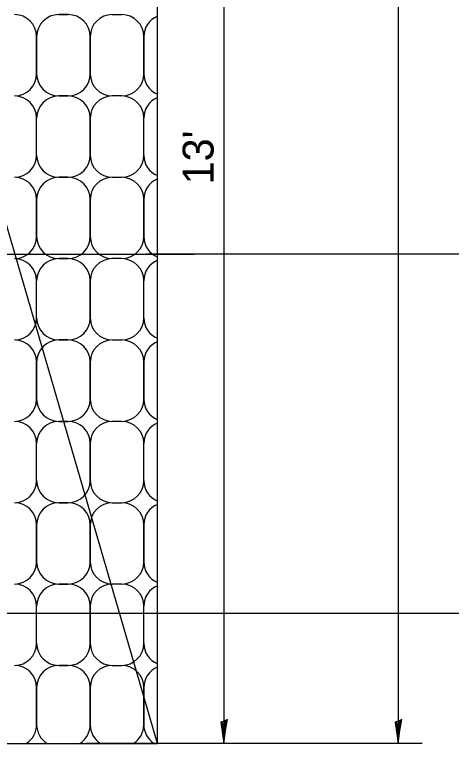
# Model space of a CAD drawing. Extents: x -0.02 to 2.83, y -0.09 to 1.83.
# Drawn here: x 1.1014 to 1.2663, y 0.3054 to 0.5803 of the extents above; entities that cross this region are included whole.
import ezdxf

# ---------------------------------------------------------------- set-up
doc = ezdxf.new("R2010")
doc.units = 0
doc.layers.add('RD_Pr_Roadway_Dimensions', color=7, linetype='Continuous')
doc.layers.add('SH_General_Details', color=7, linetype='Continuous')

msp = doc.modelspace()

# ---------------------------------------------------------------- linework, layer by layer
at = {"layer": 'RD_Pr_Roadway_Dimensions'}
for p, q in [((1.2461395842498137, 1.5913004393974943), (1.2461395842498137, 0.3053654393951103)), ((1.1803095842463867, 0.7872037727440401), (1.1803095842463867, 0.3053654393951103)), ((1.255247917578925, 0.3053654393951103), (1.1284045842556252, 0.3053654393951103))]:
    msp.add_line(p, q, dxfattribs=at)
for points in [[(1.180429584251155, 0.31369710606361473), (1.1791962509220435, 0.31341710607210843), (1.179727917578627, 0.30989377274165597), (1.1803095842463867, 0.3053654393951103), (1.1809679175881638, 0.31020210605884635), (1.181706250912507, 0.3144404394033059), (1.180429584251155, 0.31369710606361473), (1.179614584253539, 0.31332543939376917), (1.180316250926812, 0.30840877272735084), (1.1812512509291961, 0.31378210606227364), (1.1802029175823525, 0.3129904393951103), (1.1803462509183182, 0.31073210606972423), (1.1806712509257689, 0.3129037727321192)], [(1.2462595842545823, 0.31369710606361473), (1.2450262509254708, 0.31341710607210843), (1.2455562509162321, 0.30989377274165597), (1.2461395842498137, 0.3053654393951103), (1.2467979175908461, 0.31020210605884635), (1.247536250915934, 0.3144404394033059), (1.2462595842545823, 0.31369710606361473), (1.2454445842569664, 0.31332543939376917), (1.2461462509302392, 0.30840877272735084), (1.247082917577584, 0.31378210606227364), (1.2460329175857796, 0.3129904393951103), (1.2461745842559233, 0.31073210606972423), (1.2465012509291962, 0.3129037727321192)]]:
    msp.add_lwpolyline(points, dxfattribs=at)
at = {"layer": 'SH_General_Details'}
for p, q in [((1.155316250926812, 0.3053654393951103), (1.155316250926812, 0.7872037727440401)), ((1.155316250926812, 0.3053654393951103), (1.0157195842532412, 0.7842904394070311)), ((1.1180595842463865, 0.5802554394009217), (1.1216095842583076, 0.5802554394009217)), ((1.1180595842463865, 0.5802554394009217), (1.1216095842583076, 0.5802554394009217)), ((1.1216095842583076, 0.5802554394009217), (1.1180595842463865, 0.5802554394009217)), ((1.138276250925471, 0.5802554394009217), (1.1418262509172752, 0.5802554394009217)), ((1.138276250925471, 0.5802554394009217), (1.1418262509172752, 0.5802554394009217)), ((1.10972625091355, 0.5719221060673401), (1.10972625091355, 0.5579054393971964)), ((1.10972625091355, 0.5579054393971964), (1.10972625091355, 0.5719221060673401)), ((1.1299429175918891, 0.5719221060673401), (1.1299429175918891, 0.5579054393971964)), ((1.1299429175918891, 0.5579054393971964), (1.1299429175918891, 0.5719221060673401)), ((1.150159584250857, 0.5719221060673401), (1.150159584250857, 0.5579054393971964)), ((1.150159584250857, 0.5579054393971964), (1.150159584250857, 0.5719221060673401)), ((1.1180595842463865, 0.5495721060636147), (1.1216095842583076, 0.5495721060636147)), ((1.1216095842583076, 0.5495721060636147), (1.1180595842463865, 0.5495721060636147)), ((1.1418262509172752, 0.5495721060636147), (1.138276250925471, 0.5495721060636147)), ((1.1418262509172752, 0.5495721060636147), (1.138276250925471, 0.5495721060636147)), ((1.10972625091355, 0.5272221060598894), (1.10972625091355, 0.5412387727300331)), ((1.10972625091355, 0.5272221060598894), (1.10972625091355, 0.5412387727300331)), ((1.10972625091355, 0.5272221060598894), (1.10972625091355, 0.5412387727300331)), ((1.1299429175918891, 0.5272221060598894), (1.1299429175918891, 0.5412387727300331)), ((1.1299429175918891, 0.5412387727300331), (1.1299429175918891, 0.5272221060598894)), ((1.1299429175918891, 0.5412387727300331), (1.1299429175918891, 0.5272221060598894)), ((1.150159584250857, 0.5272221060598894), (1.150159584250857, 0.5412387727300331)), ((1.150159584250857, 0.5272221060598894), (1.150159584250857, 0.5412387727300331)), ((1.150159584250857, 0.5272221060598894), (1.150159584250857, 0.5412387727300331)), ((1.1180595842463865, 0.5188887727263077), (1.1216095842583076, 0.5188887727263077)), ((1.1180595842463865, 0.5188887727263077), (1.1216095842583076, 0.5188887727263077)), ((1.1216095842583076, 0.5188887727263077), (1.1180595842463865, 0.5188887727263077)), ((1.138276250925471, 0.5188887727263077), (1.1418262509172752, 0.5188887727263077)), ((1.138276250925471, 0.5188887727263077), (1.1418262509172752, 0.5188887727263077)), ((1.10972625091355, 0.5105554393927261), (1.10972625091355, 0.49653877274195396)), ((1.10972625091355, 0.49653877274195396), (1.10972625091355, 0.5105554393927261)), ((1.1299429175918891, 0.5105554393927261), (1.1299429175918891, 0.49653877274195396)), ((1.1299429175918891, 0.49653877274195396), (1.1299429175918891, 0.5105554393927261)), ((1.150159584250857, 0.5105554393927261), (1.150159584250857, 0.49653877274195396)), ((1.150159584250857, 0.49653877274195396), (1.150159584250857, 0.5105554393927261)), ((0.7708645842535391, 0.48993377274299704), (1.169114584253539, 0.48993377274299704)), ((1.6486579175857796, 0.48993377274299704), (1.1510179175799682, 0.48993377274299704)), ((1.1180595842463865, 0.48820543940911737), (1.1216095842583076, 0.48820543940911737)), ((1.1216095842583076, 0.48820543940911737), (1.1180595842463865, 0.48820543940911737)), ((1.1418262509172752, 0.48820543940911737), (1.138276250925471, 0.48820543940911737)), ((1.1418262509172752, 0.48820543940911737), (1.138276250925471, 0.48820543940911737)), ((1.10972625091355, 0.465855439404647), (1.10972625091355, 0.47987210607553565)), ((1.10972625091355, 0.465855439404647), (1.10972625091355, 0.47987210607553565)), ((1.10972625091355, 0.465855439404647), (1.10972625091355, 0.47987210607553565)), ((1.1299429175918891, 0.465855439404647), (1.1299429175918891, 0.47987210607553565)), ((1.1299429175918891, 0.47987210607553565), (1.1299429175918891, 0.465855439404647)), ((1.1299429175918891, 0.47987210607553565), (1.1299429175918891, 0.465855439404647)), ((1.150159584250857, 0.465855439404647), (1.150159584250857, 0.47987210607553565)), ((1.150159584250857, 0.465855439404647), (1.150159584250857, 0.47987210607553565)), ((1.150159584250857, 0.465855439404647), (1.150159584250857, 0.47987210607553565)), ((1.1180595842463865, 0.4575221060718104), (1.1216095842583076, 0.4575221060718104)), ((1.1180595842463865, 0.4575221060718104), (1.1216095842583076, 0.4575221060718104)), ((1.1216095842583076, 0.4575221060718104), (1.1180595842463865, 0.4575221060718104)), ((1.138276250925471, 0.4575221060718104), (1.1418262509172752, 0.4575221060718104)), ((1.138276250925471, 0.4575221060718104), (1.1418262509172752, 0.4575221060718104)), ((1.10972625091355, 0.4491887727382287), (1.10972625091355, 0.43517210606734)), ((1.10972625091355, 0.43517210606734), (1.10972625091355, 0.4491887727382287)), ((1.1299429175918891, 0.4491887727382287), (1.1299429175918891, 0.43517210606734)), ((1.1299429175918891, 0.43517210606734), (1.1299429175918891, 0.4491887727382287)), ((1.150159584250857, 0.4491887727382287), (1.150159584250857, 0.43517210606734)), ((1.150159584250857, 0.43517210606734), (1.150159584250857, 0.4491887727382287)), ((1.1180595842463865, 0.4268387727345034), (1.1216095842583076, 0.4268387727345034)), ((1.1216095842583076, 0.4268387727345034), (1.1180595842463865, 0.4268387727345034)), ((1.1418262509172752, 0.4268387727345034), (1.138276250925471, 0.4268387727345034)), ((1.1418262509172752, 0.4268387727345034), (1.138276250925471, 0.4268387727345034)), ((1.10972625091355, 0.40448877273003303), (1.10972625091355, 0.4185054394009217)), ((1.10972625091355, 0.40448877273003303), (1.10972625091355, 0.4185054394009217)), ((1.10972625091355, 0.40448877273003303), (1.10972625091355, 0.4185054394009217)), ((1.1299429175918891, 0.40448877273003303), (1.1299429175918891, 0.4185054394009217)), ((1.1299429175918891, 0.4185054394009217), (1.1299429175918891, 0.40448877273003303)), ((1.1299429175918891, 0.4185054394009217), (1.1299429175918891, 0.40448877273003303)), ((1.150159584250857, 0.40448877273003303), (1.150159584250857, 0.4185054394009217)), ((1.150159584250857, 0.40448877273003303), (1.150159584250857, 0.4185054394009217)), ((1.150159584250857, 0.40448877273003303), (1.150159584250857, 0.4185054394009217)), ((1.1180595842463865, 0.39615543939719644), (1.1216095842583076, 0.39615543939719644)), ((1.1180595842463865, 0.39615543939719644), (1.1216095842583076, 0.39615543939719644)), ((1.1216095842583076, 0.39615543939719644), (1.1180595842463865, 0.39615543939719644)), ((1.138276250925471, 0.39615543939719644), (1.1418262509172752, 0.39615543939719644)), ((1.138276250925471, 0.39615543939719644), (1.1418262509172752, 0.39615543939719644)), ((1.10972625091355, 0.3878221060636147), (1.10972625091355, 0.3738054393927261)), ((1.10972625091355, 0.3738054393927261), (1.10972625091355, 0.3878221060636147)), ((1.1299429175918891, 0.3878221060636147), (1.1299429175918891, 0.3738054393927261)), ((1.1299429175918891, 0.3738054393927261), (1.1299429175918891, 0.3878221060636147)), ((1.150159584250857, 0.3878221060636147), (1.150159584250857, 0.3738054393927261)), ((1.150159584250857, 0.3738054393927261), (1.150159584250857, 0.3878221060636147)), ((1.1180595842463865, 0.36547210605988945), (1.1216095842583076, 0.36547210605988945)), ((1.1216095842583076, 0.36547210605988945), (1.1180595842463865, 0.36547210605988945)), ((1.1418262509172752, 0.36547210605988945), (1.138276250925471, 0.36547210605988945)), ((1.1418262509172752, 0.36547210605988945), (1.138276250925471, 0.36547210605988945)), ((1.10972625091355, 0.34312210607553567), (1.10972625091355, 0.3571387727263078)), ((1.10972625091355, 0.34312210607553567), (1.10972625091355, 0.3571387727263078)), ((1.10972625091355, 0.34312210607553567), (1.10972625091355, 0.3571387727263078)), ((1.1299429175918891, 0.34312210607553567), (1.1299429175918891, 0.3571387727263078)), ((1.1299429175918891, 0.3571387727263078), (1.1299429175918891, 0.34312210607553567)), ((1.1299429175918891, 0.3571387727263078), (1.1299429175918891, 0.34312210607553567)), ((1.150159584250857, 0.34312210607553567), (1.150159584250857, 0.3571387727263078)), ((1.150159584250857, 0.34312210607553567), (1.150159584250857, 0.3571387727263078)), ((1.150159584250857, 0.34312210607553567), (1.150159584250857, 0.3571387727263078)), ((0.29105791758130944, 0.35449877274061287), (1.648009584254582, 0.35449877274061287)), ((1.1180595842463865, 0.334788772741954), (1.1216095842583076, 0.334788772741954)), ((1.1180595842463865, 0.334788772741954), (1.1216095842583076, 0.334788772741954)), ((1.1216095842583076, 0.334788772741954), (1.1180595842463865, 0.334788772741954)), ((1.138276250925471, 0.334788772741954), (1.1418262509172752, 0.334788772741954)), ((1.138276250925471, 0.334788772741954), (1.1418262509172752, 0.334788772741954)), ((1.10972625091355, 0.32645543940911737), (1.10972625091355, 0.3124387727382287)), ((1.10972625091355, 0.3124387727382287), (1.10972625091355, 0.32645543940911737)), ((1.1299429175918891, 0.32645543940911737), (1.1299429175918891, 0.3124387727382287)), ((1.1299429175918891, 0.3124387727382287), (1.1299429175918891, 0.32645543940911737)), ((1.150159584250857, 0.32645543940911737), (1.150159584250857, 0.3124387727382287)), ((1.150159584250857, 0.3124387727382287), (1.150159584250857, 0.32645543940911737)), ((0.7846362509196594, 0.3053654393951103), (1.155316250926812, 0.3053654393951103))]:
    msp.add_line(p, q, dxfattribs=at)
for centre, start, end in [((1.101393168277104, 0.5719223812619849), 0, 90), ((1.1180598349435225, 0.5719223812619849), 90, 180), ((1.121609834936072, 0.5719223812619849), 0, 90), ((1.1382765016024903, 0.5719223812619849), 90, 180), ((1.1418265015942946, 0.5719223812619849), 0, 90), ((1.1584931682614579, 0.5719223812619849), 112.40802222222223, 180), ((1.101393168277104, 0.5579057145918414), 270, 360), ((1.1180598349435225, 0.5579057145918414), 180, 270), ((1.121609834936072, 0.5579057145918414), 270, 360), ((1.1382765016024903, 0.5579057145918414), 180, 270), ((1.1418265015942946, 0.5579057145918414), 270, 360), ((1.1584931682614579, 0.5579057145918414), 180, 247.59197777777777), ((1.101393168277104, 0.5412390479246779), 0, 90), ((1.1180598349435225, 0.5412390479246779), 90, 180), ((1.121609834936072, 0.5412390479246779), 0, 90), ((1.1382765016024903, 0.5412390479246779), 90, 180), ((1.1418265015942946, 0.5412390479246779), 0, 90), ((1.1584931682614579, 0.5412390479246779), 112.40802222222223, 180), ((1.101393168277104, 0.5272223812545344), 270, 360), ((1.1180598349435225, 0.5272223812545344), 180, 270), ((1.121609834936072, 0.5272223812545344), 270, 360), ((1.1382765016024903, 0.5272223812545344), 180, 270), ((1.1418265015942946, 0.5272223812545344), 270, 360), ((1.1584931682614579, 0.5272223812545344), 180, 247.59197777777777), ((1.101393168277104, 0.510555714587371), 0, 90), ((1.1180598349435225, 0.510555714587371), 90, 180), ((1.121609834936072, 0.510555714587371), 0, 90), ((1.1382765016024903, 0.510555714587371), 90, 180), ((1.1418265015942946, 0.510555714587371), 0, 90), ((1.1584931682614579, 0.510555714587371), 112.40802222222223, 180), ((1.101393168277104, 0.4965390479172274), 270, 360), ((1.1180598349435225, 0.4965390479172274), 180, 270), ((1.121609834936072, 0.4965390479172274), 270, 360), ((1.1382765016024903, 0.4965390479172274), 180, 270), ((1.1418265015942946, 0.4965390479172274), 270, 360), ((1.1584931682614579, 0.4965390479172274), 180, 247.59197777777777), ((1.101393168277104, 0.47987238125006404), 0, 90), ((1.1180598349435225, 0.47987238125006404), 90, 180), ((1.121609834936072, 0.47987238125006404), 0, 90), ((1.1382765016024903, 0.47987238125006404), 90, 180), ((1.1418265015942946, 0.47987238125006404), 0, 90), ((1.1584931682614579, 0.47987238125006404), 112.40802222222223, 180), ((1.101393168277104, 0.4658557145992919), 270, 360), ((1.1180598349435225, 0.4658557145992919), 180, 270), ((1.121609834936072, 0.4658557145992919), 270, 360), ((1.1382765016024903, 0.4658557145992919), 180, 270), ((1.1418265015942946, 0.4658557145992919), 270, 360), ((1.1584931682614579, 0.4658557145992919), 180, 247.59197777777777), ((1.101393168277104, 0.4491890479328736), 0, 90), ((1.1180598349435225, 0.4491890479328736), 90, 180), ((1.121609834936072, 0.4491890479328736), 0, 90), ((1.1382765016024903, 0.4491890479328736), 90, 180), ((1.1418265015942946, 0.4491890479328736), 0, 90), ((1.1584931682614579, 0.4491890479328736), 112.40802222222223, 180), ((1.101393168277104, 0.43517238126198493), 270, 360), ((1.1180598349435225, 0.43517238126198493), 180, 270), ((1.121609834936072, 0.43517238126198493), 270, 360), ((1.1382765016024903, 0.43517238126198493), 180, 270), ((1.1418265015942946, 0.43517238126198493), 270, 360), ((1.1584931682614579, 0.43517238126198493), 180, 247.59197777777777), ((1.101393168277104, 0.4185057145955666), 0, 90), ((1.1180598349435225, 0.4185057145955666), 90, 180), ((1.121609834936072, 0.4185057145955666), 0, 90), ((1.1382765016024903, 0.4185057145955666), 90, 180), ((1.1418265015942946, 0.4185057145955666), 0, 90), ((1.1584931682614579, 0.4185057145955666), 112.40802222222223, 180), ((1.101393168277104, 0.404489047924678), 270, 360), ((1.1180598349435225, 0.404489047924678), 180, 270), ((1.121609834936072, 0.404489047924678), 270, 360), ((1.1382765016024903, 0.404489047924678), 180, 270), ((1.1418265015942946, 0.404489047924678), 270, 360), ((1.1584931682614579, 0.404489047924678), 180, 247.59197777777777), ((1.101393168277104, 0.3878223812582597), 0, 90), ((1.1180598349435225, 0.3878223812582597), 90, 180), ((1.121609834936072, 0.3878223812582597), 0, 90), ((1.1382765016024903, 0.3878223812582597), 90, 180), ((1.1418265015942946, 0.3878223812582597), 0, 90), ((1.1584931682614579, 0.3878223812582597), 112.40802222222223, 180), ((1.101393168277104, 0.373805714587371), 270, 360), ((1.1180598349435225, 0.373805714587371), 180, 270), ((1.121609834936072, 0.373805714587371), 270, 360), ((1.1382765016024903, 0.373805714587371), 180, 270), ((1.1418265015942946, 0.373805714587371), 270, 360), ((1.1584931682614579, 0.373805714587371), 180, 247.59197777777777), ((1.101393168277104, 0.3571390479209527), 0, 90), ((1.1180598349435225, 0.3571390479209527), 90, 180), ((1.121609834936072, 0.3571390479209527), 0, 90), ((1.1382765016024903, 0.3571390479209527), 90, 180), ((1.1418265015942946, 0.3571390479209527), 0, 90), ((1.1584931682614579, 0.3571390479209527), 112.40802222222223, 180), ((1.101393168277104, 0.34312238125006406), 270, 360), ((1.1180598349435225, 0.34312238125006406), 180, 270), ((1.121609834936072, 0.34312238125006406), 270, 360), ((1.1382765016024903, 0.34312238125006406), 180, 270), ((1.1418265015942946, 0.34312238125006406), 270, 360), ((1.1584931682614579, 0.34312238125006406), 180, 247.59197777777777), ((1.101393168277104, 0.3264557145836457), 0, 90), ((1.1180598349435225, 0.3264557145836457), 90, 180), ((1.121609834936072, 0.3264557145836457), 0, 90), ((1.1382765016024903, 0.3264557145836457), 90, 180), ((1.1418265015942946, 0.3264557145836457), 0, 90), ((1.1584931682614579, 0.3264557145836457), 112.40802222222223, 180), ((1.101393168277104, 0.31243904793287364), 301.91863333333333, 360), ((1.1180598349435225, 0.31243904793287364), 180, 238.08136666666667), ((1.121609834936072, 0.31243904793287364), 301.91863333333333, 360), ((1.1382765016024903, 0.31243904793287364), 180, 238.08136666666667), ((1.1418265015942946, 0.31243904793287364), 301.91863333333333, 360), ((1.1584931682614579, 0.31243904793287364), 180, 238.08136666666667)]:
    msp.add_arc(centre, 0.008333333333333331, start, end, dxfattribs=at)

# ---------------------------------------------------------------- texts
at = {"layer": 'RD_Pr_Roadway_Dimensions'}
msp.add_text("13'", height=0.011666669999999999, rotation=90, dxfattribs=at).set_placement((1.1764877107308471, 0.5162122468364292))

doc.saveas('drawing.dxf')
